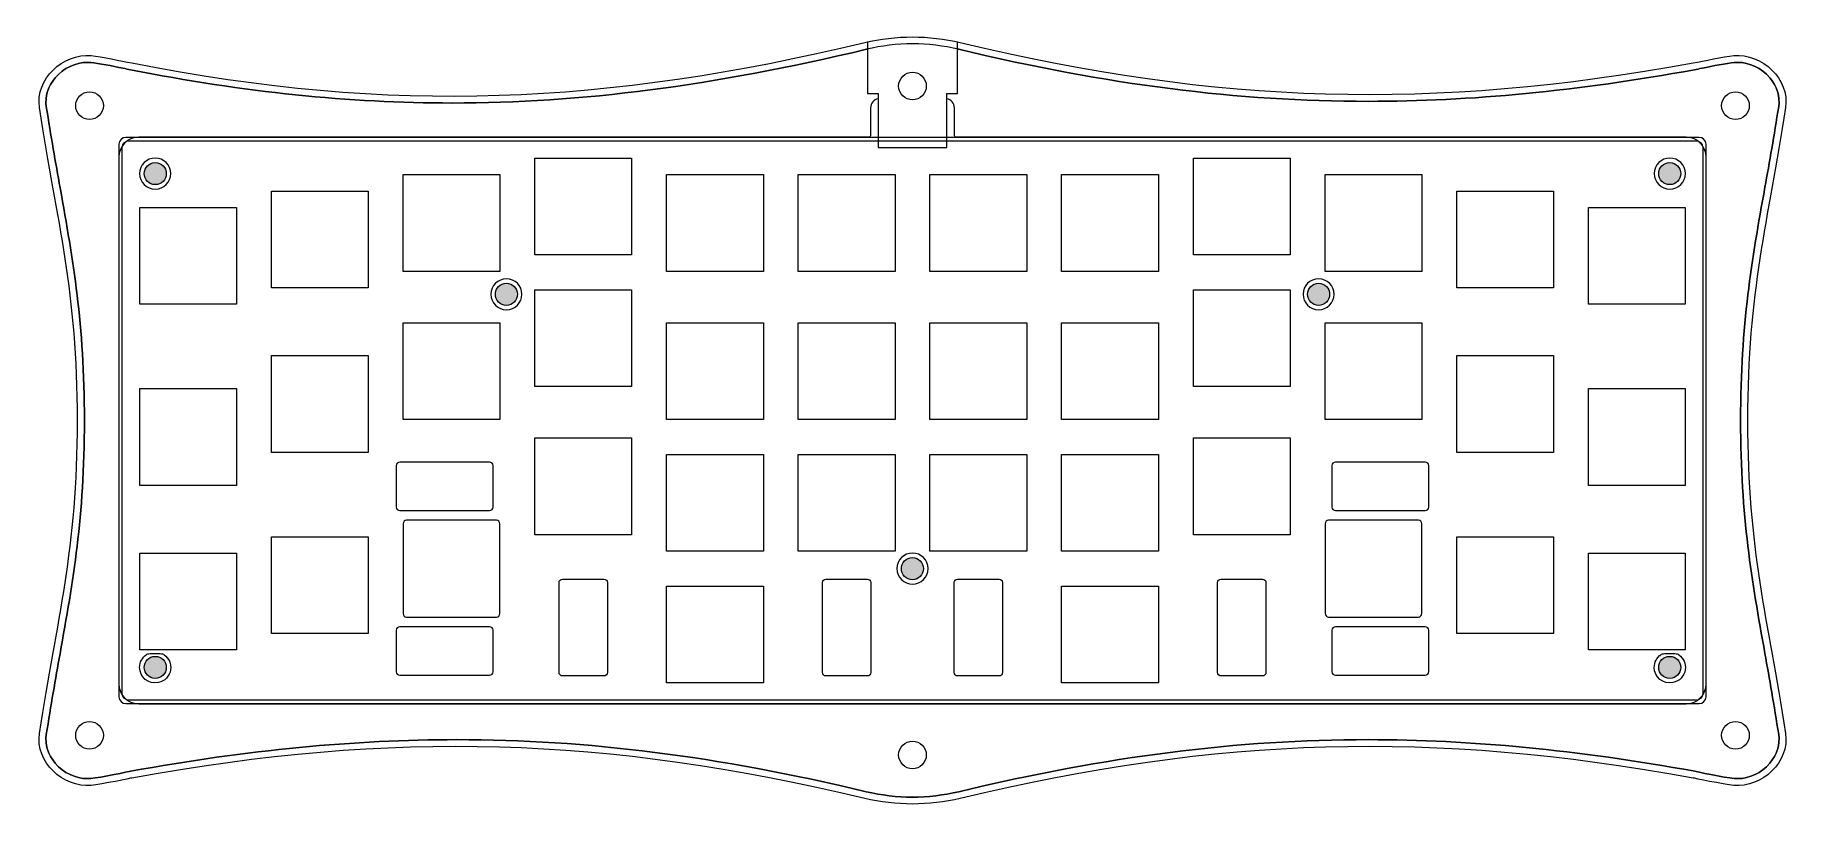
# Model space of a CAD drawing. Header units: millimetres. Extents: x -13 to 241, y -15 to 96.
import ezdxf

# ---------------------------------------------------------------- set-up
doc = ezdxf.new("R2010")
doc.units = ezdxf.units.MM
doc.header["$MEASUREMENT"] = 0
for name, color, linetype, lineweight in [('#1 bottom', 7, 'Continuous', 0), ('#2 spacer', 7, 'Continuous', 0), ('#3 pcb', 7, 'Continuous', 0), ('#4 mid', 7, 'Continuous', 0), ('#5 top', 7, 'Continuous', 0), ('#6', 7, 'Continuous', 0), ('#7 case top', 7, 'Continuous', 0), ('plate 3u', 7, 'Continuous', 0)]:
    doc.layers.add(name, color=color, linetype=linetype, lineweight=lineweight)

# ---------------------------------------------------------------- blocks, each defined once
blk = doc.blocks.new('Block_8')
at = {"layer": 'plate 3u', "color": 250, "lineweight": 18, "true_color": 0x231f20}
for points in [[(73.75, 45.45), (59.75, 45.45), (59.75, 59.45), (73.75, 59.45)], [(16.6, 31.16), (2.6, 31.16), (2.6, 45.16), (16.6, 45.16)]]:
    blk.add_lwpolyline(points, close=True, dxfattribs=at)
blk = doc.blocks.new('Block_9')
at = {"layer": 'plate 3u', "color": 250, "lineweight": 18, "true_color": 0x231f20}
for points in [[(169, 64.5), (155, 64.5), (155, 78.5), (169, 78.5)], [(212.15, 71.35), (226.15, 71.35), (226.15, 57.35), (212.15, 57.35)]]:
    blk.add_lwpolyline(points, close=True, dxfattribs=at)
blk = doc.blocks.new('Block_10')
at = {"layer": 'plate 3u', "color": 250, "lineweight": 18, "true_color": 0x231f20}
for points in [[(169, 24.01), (155, 24.01), (155, 38.02), (169, 38.02)], [(212.15, 21.35), (226.15, 21.35), (226.15, 7.35), (212.15, 7.35)]]:
    blk.add_lwpolyline(points, close=True, dxfattribs=at)
blk = doc.blocks.new('Block_11')
at = {"layer": 'plate 3u', "color": 250, "lineweight": 18, "true_color": 0x231f20}
for points in [[(53.2, 27.52), (53.2, 27.52), (40.2, 27.52), (40.2, 27.52), (39.93, 27.52), (39.7, 27.74), (39.7, 28.01), (39.7, 28.01), (39.7, 34.02), (39.7, 34.02), (39.7, 34.29), (39.93, 34.52), (40.2, 34.52), (40.2, 34.52), (53.2, 34.52), (53.2, 34.52), (53.48, 34.52), (53.7, 34.29), (53.7, 34.02), (53.7, 34.02), (53.7, 28.01), (53.7, 28.01), (53.7, 27.74), (53.48, 27.52), (53.2, 27.52)], [(54.2, 12.11), (54.2, 12.11), (41.2, 12.11), (41.2, 12.11), (40.93, 12.11), (40.7, 12.33), (40.7, 12.61), (40.7, 12.61), (40.7, 25.61), (40.7, 25.61), (40.7, 25.88), (40.93, 26.11), (41.2, 26.11), (41.2, 26.11), (54.2, 26.11), (54.2, 26.11), (54.48, 26.11), (54.7, 25.88), (54.7, 25.61), (54.7, 25.61), (54.7, 12.61), (54.7, 12.61), (54.7, 12.33), (54.48, 12.11), (54.2, 12.11)], [(53.2, 3.7), (53.2, 3.7), (40.2, 3.7), (40.2, 3.7), (39.93, 3.7), (39.7, 3.93), (39.7, 4.2), (39.7, 4.2), (39.7, 10.2), (39.7, 10.2), (39.7, 10.48), (39.93, 10.7), (40.2, 10.7), (40.2, 10.7), (53.2, 10.7), (53.2, 10.7), (53.48, 10.7), (53.7, 10.48), (53.7, 10.2), (53.7, 10.2), (53.7, 4.2), (53.7, 4.2), (53.7, 3.93), (53.48, 3.7), (53.2, 3.7)]]:
    blk.add_open_spline(points, degree=3, knots=[0, 0, 0, 0, 1, 1, 1, 2, 2, 2, 3, 3, 3, 4, 4, 4, 5, 5, 5, 6, 6, 6, 7, 7, 7, 8, 8, 8, 8], dxfattribs=at)
blk = doc.blocks.new('Block_12')
at = {"layer": 'plate 3u', "color": 250, "lineweight": 18, "true_color": 0x231f20}
for points in [[(175.55, 34.52), (175.55, 34.52), (188.55, 34.52), (188.55, 34.52), (188.82, 34.52), (189.05, 34.29), (189.05, 34.02), (189.05, 34.02), (189.05, 28.02), (189.05, 28.02), (189.05, 27.74), (188.82, 27.52), (188.55, 27.52), (188.55, 27.52), (175.55, 27.52), (175.55, 27.52), (175.27, 27.52), (175.05, 27.74), (175.05, 28.02), (175.05, 28.02), (175.05, 34.02), (175.05, 34.02), (175.05, 34.29), (175.27, 34.52), (175.55, 34.52)], [(174.55, 26.11), (174.55, 26.11), (187.55, 26.11), (187.55, 26.11), (187.83, 26.11), (188.05, 25.89), (188.05, 25.61), (188.05, 25.61), (188.05, 12.61), (188.05, 12.61), (188.05, 12.34), (187.83, 12.11), (187.55, 12.11), (187.55, 12.11), (174.55, 12.11), (174.55, 12.11), (174.27, 12.11), (174.05, 12.34), (174.05, 12.61), (174.05, 12.61), (174.05, 25.61), (174.05, 25.61), (174.05, 25.89), (174.27, 26.11), (174.55, 26.11)], [(175.55, 10.7), (175.55, 10.7), (188.55, 10.7), (188.55, 10.7), (188.82, 10.7), (189.05, 10.48), (189.05, 10.21), (189.05, 10.21), (189.05, 4.21), (189.05, 4.21), (189.05, 3.93), (188.82, 3.7), (188.55, 3.7), (188.55, 3.7), (175.55, 3.7), (175.55, 3.7), (175.27, 3.7), (175.05, 3.93), (175.05, 4.21), (175.05, 4.21), (175.05, 10.21), (175.05, 10.21), (175.05, 10.48), (175.27, 10.7), (175.55, 10.7)]]:
    blk.add_open_spline(points, degree=3, knots=[0, 0, 0, 0, 1, 1, 1, 2, 2, 2, 3, 3, 3, 4, 4, 4, 5, 5, 5, 6, 6, 6, 7, 7, 7, 8, 8, 8, 8], dxfattribs=at)

msp = doc.modelspace()

# ---------------------------------------------------------------- hatches: boundary and pattern name
at = {"layer": '#1 bottom', "true_color": 0xc2c2c2, "transparency": 33554687}
h = msp.add_hatch(color=9, dxfattribs=at)
h.dxf.hatch_style = 2
edge = h.paths.add_edge_path()
edge.add_arc((4.84, 76.26), 1.6, 0, 360)
h = msp.add_hatch(color=9, dxfattribs=at)
h.dxf.hatch_style = 2
edge = h.paths.add_edge_path()
edge.add_arc((223.91, 76.26), 1.6, 0, 360)
h = msp.add_hatch(color=9, dxfattribs=at)
h.dxf.hatch_style = 2
edge = h.paths.add_edge_path()
edge.add_arc((55.64, 58.8), 1.6, 0, 360)
h = msp.add_hatch(color=9, dxfattribs=at)
h.dxf.hatch_style = 2
edge = h.paths.add_edge_path()
edge.add_arc((173.11, 58.8), 1.6, 0, 360)
h = msp.add_hatch(color=9, dxfattribs=at)
h.dxf.hatch_style = 2
edge = h.paths.add_edge_path()
edge.add_arc((114.37, 19.11), 1.6, 0, 360)
h = msp.add_hatch(color=9, dxfattribs=at)
h.dxf.hatch_style = 2
edge = h.paths.add_edge_path()
edge.add_arc((4.84, 4.82), 1.6, 0, 360)
h = msp.add_hatch(color=9, dxfattribs=at)
h.dxf.hatch_style = 2
edge = h.paths.add_edge_path()
edge.add_arc((223.91, 4.82), 1.6, 0, 360)

# ---------------------------------------------------------------- linework, layer by layer
at = {"layer": '#1 bottom', "color": 250, "lineweight": 18, "true_color": 0x231f20}
for centre, radius in [((-4.66, 86.08), 2), ((233.41, 86.08), 2), ((4.84, 76.26), 1.6), ((223.91, 76.26), 1.6), ((55.64, 58.8), 1.6), ((173.11, 58.8), 1.6), ((114.37, 19.11), 1.6), ((4.84, 4.82), 1.6), ((223.91, 4.82), 1.6), ((-4.66, -5), 2), ((233.41, -5), 2), ((114.37, -7.84), 2)]:
    msp.add_circle(centre, radius, dxfattribs=at)
msp.add_open_spline([(239.66, -4.9), (239, -0.63), (238.32, 3.17), (237.67, 6.84), (235.78, 17.4), (234.15, 26.52), (234.15, 40.54), (234.15, 54.56), (235.78, 63.7), (237.67, 74.28), (238.33, 77.95), (239.01, 81.73), (239.66, 85.98), (239.88, 87.41), (239.42, 88.89), (238.36, 90.13), (237.17, 91.52), (235.43, 92.35), (233.71, 92.35), (233.55, 92.35), (233.4, 92.34), (233.24, 92.33), (232.12, 92.23), (230.07, 91.81), (228.57, 91.5), (228.16, 91.42), (227.8, 91.34), (227.48, 91.28), (210.52, 88.2), (195.09, 86.71), (180.31, 86.71), (161.39, 86.71), (142.57, 89.1), (121.06, 94.24), (121, 94.25), (120.94, 94.26), (120.87, 94.28), (120.87, 94.28), (120.87, 87.85), (120.87, 87.85), (120.87, 87.85), (119.34, 87.85), (119.34, 87.85), (119.34, 87.85), (119.34, 80.05), (119.34, 80.05), (119.34, 80.05), (109.4, 80.05), (109.4, 80.05), (109.4, 80.05), (109.4, 87.85), (109.4, 87.85), (109.4, 87.85), (107.87, 87.85), (107.87, 87.85), (107.87, 87.85), (107.87, 94.28), (107.87, 94.28), (107.82, 94.26), (107.76, 94.25), (107.7, 94.24), (85.52, 88.94), (66.48, 86.47), (47.77, 86.47), (32.92, 86.47), (17.7, 88.04), (1.26, 91.28), (0.95, 91.34), (0.59, 91.42), (0.18, 91.5), (-1.32, 91.81), (-3.37, 92.23), (-4.49, 92.33), (-4.65, 92.34), (-4.8, 92.35), (-4.96, 92.35), (-6.68, 92.35), (-8.42, 91.52), (-9.61, 90.12), (-10.67, 88.89), (-11.13, 87.41), (-10.91, 85.98), (-10.25, 81.68), (-9.57, 77.87), (-8.91, 74.19), (-7.03, 63.66), (-5.4, 54.56), (-5.4, 40.54), (-5.4, 26.52), (-7.03, 17.38), (-8.93, 6.79), (-9.58, 3.13), (-10.26, -0.66), (-10.91, -4.9), (-11.13, -6.33), (-10.67, -7.81), (-9.61, -9.04), (-8.42, -10.44), (-6.68, -11.27), (-4.96, -11.27), (-4.8, -11.27), (-4.65, -11.26), (-4.49, -11.25), (-3.08, -11.12), (1.2, -10.21), (1.27, -10.2), (18.23, -7.12), (33.66, -5.63), (48.44, -5.63), (67.36, -5.63), (86.19, -8.02), (107.69, -13.16), (109.88, -13.68), (112.13, -13.94), (114.37, -13.94), (116.62, -13.94), (118.87, -13.68), (121.06, -13.16), (142.56, -8.02), (161.39, -5.63), (180.31, -5.63), (195.09, -5.63), (210.52, -7.12), (227.51, -10.2), (227.55, -10.21), (231.83, -11.12), (233.24, -11.25), (233.4, -11.26), (233.55, -11.27), (233.71, -11.27), (235.43, -11.27), (237.17, -10.44), (238.36, -9.04), (239.42, -7.81), (239.88, -6.33), (239.66, -4.9)], degree=3, knots=[0, 0, 0, 0, 1, 1, 1, 2, 2, 2, 3, 3, 3, 4, 4, 4, 5, 5, 5, 6, 6, 6, 7, 7, 7, 8, 8, 8, 9, 9, 9, 10, 10, 10, 11, 11, 11, 12, 12, 12, 13, 13, 13, 14, 14, 14, 15, 15, 15, 16, 16, 16, 17, 17, 17, 18, 18, 18, 19, 19, 19, 20, 20, 20, 21, 21, 21, 22, 22, 22, 23, 23, 23, 24, 24, 24, 25, 25, 25, 26, 26, 26, 27, 27, 27, 28, 28, 28, 29, 29, 29, 30, 30, 30, 31, 31, 31, 32, 32, 32, 33, 33, 33, 34, 34, 34, 35, 35, 35, 36, 36, 36, 37, 37, 37, 38, 38, 38, 39, 39, 39, 40, 40, 40, 41, 41, 41, 42, 42, 42, 43, 43, 43, 44, 44, 44, 45, 45, 45, 45], dxfattribs=at)
at = {"layer": '#2 spacer', "color": 250, "lineweight": 18, "true_color": 0x231f20}
for centre in [(-4.66, 86.08), (233.41, 86.08), (-4.66, -5), (233.41, -5), (114.37, -7.84)]:
    msp.add_circle(centre, 2, dxfattribs=at)
msp.add_open_spline([(235.15, 40.54), (235.15, 59.28), (238.09, 69.25), (240.65, 85.82), (241.28, 89.91), (237.27, 93.69), (233.15, 93.32), (231.67, 93.19), (228.76, 92.55), (227.3, 92.26), (189.34, 85.38), (158.81, 86.25), (121.29, 95.21), (121.15, 95.24), (121.01, 95.27), (120.87, 95.3), (120.87, 95.3), (120.87, 87.85), (120.87, 87.85), (120.87, 87.85), (119.34, 87.85), (119.34, 87.85), (119.34, 87.85), (119.34, 87.06), (119.34, 87.06), (119.96, 86.96), (120.43, 86.43), (120.43, 85.79), (120.43, 85.79), (120.43, 81.82), (120.43, 81.82), (120.43, 81.65), (120.56, 81.52), (120.72, 81.52), (120.72, 81.52), (226.29, 81.52), (226.29, 81.52), (227.88, 81.52), (229.17, 80.23), (229.17, 78.64), (229.17, 78.64), (229.17, 2.44), (229.17, 2.44), (229.17, 0.85), (227.88, -0.44), (226.29, -0.44), (226.29, -0.44), (2.46, -0.44), (2.46, -0.44), (0.87, -0.44), (-0.43, 0.85), (-0.43, 2.44), (-0.43, 2.44), (-0.43, 78.64), (-0.43, 78.64), (-0.43, 80.23), (0.87, 81.52), (2.46, 81.52), (2.46, 81.52), (108.02, 81.52), (108.02, 81.52), (108.19, 81.52), (108.32, 81.65), (108.32, 81.82), (108.32, 81.82), (108.32, 85.79), (108.32, 85.79), (108.32, 86.43), (108.79, 86.96), (109.4, 87.06), (109.4, 87.06), (109.4, 87.85), (109.4, 87.85), (109.4, 87.85), (107.87, 87.85), (107.87, 87.85), (107.87, 87.85), (107.87, 95.3), (107.87, 95.3), (107.74, 95.27), (107.6, 95.24), (107.46, 95.21), (69.95, 86.25), (39.3, 84.81), (1.45, 92.26), (-0.01, 92.55), (-2.92, 93.19), (-4.4, 93.32), (-8.52, 93.69), (-12.53, 89.91), (-11.9, 85.82), (-9.3, 69.05), (-6.4, 59.28), (-6.4, 40.54), (-6.4, 21.8), (-9.34, 11.81), (-11.9, -4.74), (-12.53, -8.83), (-8.52, -12.61), (-4.4, -12.24), (-2.92, -12.11), (1.45, -11.18), (1.45, -11.18), (39.41, -4.3), (69.94, -5.17), (107.46, -14.13), (112.01, -15.21), (116.74, -15.21), (121.29, -14.13), (158.81, -5.17), (189.34, -4.3), (227.3, -11.18), (227.3, -11.18), (231.67, -12.11), (233.15, -12.24), (237.27, -12.61), (241.28, -8.83), (240.65, -4.74), (238.07, 11.93), (235.15, 21.8), (235.15, 40.54)], degree=3, knots=[0, 0, 0, 0, 1, 1, 1, 2, 2, 2, 3, 3, 3, 4, 4, 4, 5, 5, 5, 6, 6, 6, 7, 7, 7, 8, 8, 8, 9, 9, 9, 10, 10, 10, 11, 11, 11, 12, 12, 12, 13, 13, 13, 14, 14, 14, 15, 15, 15, 16, 16, 16, 17, 17, 17, 18, 18, 18, 19, 19, 19, 20, 20, 20, 21, 21, 21, 22, 22, 22, 23, 23, 23, 24, 24, 24, 25, 25, 25, 26, 26, 26, 27, 27, 27, 28, 28, 28, 29, 29, 29, 30, 30, 30, 31, 31, 31, 32, 32, 32, 33, 33, 33, 34, 34, 34, 35, 35, 35, 36, 36, 36, 37, 37, 37, 38, 38, 38, 39, 39, 39, 40, 40, 40, 40], dxfattribs=at)
at = {"layer": '#3 pcb', "color": 250, "lineweight": 18, "true_color": 0x231f20}
for centre in [(-4.66, 86.08), (233.41, 86.08), (-4.66, -5), (233.41, -5), (114.37, -7.84)]:
    msp.add_circle(centre, 2, dxfattribs=at)
msp.add_open_spline([(235.15, 40.54), (235.15, 59.28), (238.09, 69.25), (240.65, 85.82), (241.28, 89.91), (237.27, 93.69), (233.15, 93.32), (231.67, 93.19), (228.76, 92.55), (227.3, 92.26), (189.34, 85.38), (158.81, 86.25), (121.29, 95.21), (121.15, 95.24), (121.01, 95.27), (120.87, 95.3), (120.87, 95.3), (120.87, 87.85), (120.87, 87.85), (120.87, 87.85), (119.34, 87.85), (119.34, 87.85), (119.34, 87.85), (119.34, 87.06), (119.34, 87.06), (119.96, 86.96), (120.43, 86.43), (120.43, 85.79), (120.43, 85.79), (120.43, 81.82), (120.43, 81.82), (120.43, 81.65), (120.56, 81.52), (120.72, 81.52), (120.72, 81.52), (226.29, 81.52), (226.29, 81.52), (227.88, 81.52), (229.17, 80.23), (229.17, 78.64), (229.17, 78.64), (229.17, 2.44), (229.17, 2.44), (229.17, 0.85), (227.88, -0.44), (226.29, -0.44), (226.29, -0.44), (2.46, -0.44), (2.46, -0.44), (0.87, -0.44), (-0.43, 0.85), (-0.43, 2.44), (-0.43, 2.44), (-0.43, 78.64), (-0.43, 78.64), (-0.43, 80.23), (0.87, 81.52), (2.46, 81.52), (2.46, 81.52), (108.02, 81.52), (108.02, 81.52), (108.19, 81.52), (108.32, 81.65), (108.32, 81.82), (108.32, 81.82), (108.32, 85.79), (108.32, 85.79), (108.32, 86.43), (108.79, 86.96), (109.4, 87.06), (109.4, 87.06), (109.4, 87.85), (109.4, 87.85), (109.4, 87.85), (107.87, 87.85), (107.87, 87.85), (107.87, 87.85), (107.87, 95.3), (107.87, 95.3), (107.74, 95.27), (107.6, 95.24), (107.46, 95.21), (69.95, 86.25), (39.3, 84.81), (1.45, 92.26), (-0.01, 92.55), (-2.92, 93.19), (-4.4, 93.32), (-8.52, 93.69), (-12.53, 89.91), (-11.9, 85.82), (-9.3, 69.05), (-6.4, 59.28), (-6.4, 40.54), (-6.4, 21.8), (-9.34, 11.81), (-11.9, -4.74), (-12.53, -8.83), (-8.52, -12.61), (-4.4, -12.24), (-2.92, -12.11), (1.45, -11.18), (1.45, -11.18), (39.41, -4.3), (69.94, -5.17), (107.46, -14.13), (112.01, -15.21), (116.74, -15.21), (121.29, -14.13), (158.81, -5.17), (189.34, -4.3), (227.3, -11.18), (227.3, -11.18), (231.67, -12.11), (233.15, -12.24), (237.27, -12.61), (241.28, -8.83), (240.65, -4.74), (238.07, 11.93), (235.15, 21.8), (235.15, 40.54)], degree=3, knots=[0, 0, 0, 0, 1, 1, 1, 2, 2, 2, 3, 3, 3, 4, 4, 4, 5, 5, 5, 6, 6, 6, 7, 7, 7, 8, 8, 8, 9, 9, 9, 10, 10, 10, 11, 11, 11, 12, 12, 12, 13, 13, 13, 14, 14, 14, 15, 15, 15, 16, 16, 16, 17, 17, 17, 18, 18, 18, 19, 19, 19, 20, 20, 20, 21, 21, 21, 22, 22, 22, 23, 23, 23, 24, 24, 24, 25, 25, 25, 26, 26, 26, 27, 27, 27, 28, 28, 28, 29, 29, 29, 30, 30, 30, 31, 31, 31, 32, 32, 32, 33, 33, 33, 34, 34, 34, 35, 35, 35, 36, 36, 36, 37, 37, 37, 38, 38, 38, 39, 39, 39, 40, 40, 40, 40], dxfattribs=at)
at = {"layer": '#4 mid', "color": 250, "lineweight": 18, "true_color": 0x231f20}
for centre in [(114.37, 88.92), (-4.66, 86.08), (233.41, 86.08), (-4.66, -5), (233.41, -5), (114.37, -7.84)]:
    msp.add_circle(centre, 2, dxfattribs=at)
for points, knots in [([(227.3, -11.18), (227.3, -11.18), (231.67, -12.11), (233.15, -12.24), (237.27, -12.61), (241.28, -8.83), (240.65, -4.74), (238.07, 11.93), (235.15, 21.8), (235.15, 40.54), (235.15, 59.28), (238.09, 69.25), (240.65, 85.82), (241.28, 89.91), (237.27, 93.69), (233.15, 93.32), (231.67, 93.19), (228.76, 92.55), (227.3, 92.26), (189.34, 85.38), (158.81, 86.25), (121.29, 95.21), (116.75, 96.3), (112.01, 96.3), (107.46, 95.21), (69.95, 86.25), (39.3, 84.81), (1.45, 92.26), (-0.01, 92.55), (-2.92, 93.19), (-4.4, 93.32), (-8.52, 93.69), (-12.53, 89.91), (-11.9, 85.82), (-9.3, 69.05), (-6.4, 59.28), (-6.4, 40.54), (-6.4, 21.8), (-9.34, 11.81), (-11.9, -4.74), (-12.53, -8.83), (-8.52, -12.61), (-4.4, -12.24), (-2.92, -12.11), (1.45, -11.18), (1.45, -11.18), (39.41, -4.3), (69.94, -5.17), (107.46, -14.13), (112.01, -15.21), (116.74, -15.21), (121.29, -14.13), (158.81, -5.17), (189.34, -4.3), (227.3, -11.18), (227.3, -11.18), (227.3, -11.18), (227.3, -11.18)], [0, 0, 0, 0, 1, 1, 1, 2, 2, 2, 3, 3, 3, 4, 4, 4, 5, 5, 5, 6, 6, 6, 7, 7, 7, 8, 8, 8, 9, 9, 9, 10, 10, 10, 11, 11, 11, 12, 12, 12, 13, 13, 13, 14, 14, 14, 15, 15, 15, 16, 16, 16, 17, 17, 17, 18, 18, 18, 19, 19, 19, 19]), ([(228.15, -0.42), (228.15, -0.42), (0.6, -0.42), (0.6, -0.42), (0.05, -0.42), (-0.4, 0.03), (-0.4, 0.58), (-0.4, 0.58), (-0.4, 80.5), (-0.4, 80.5), (-0.4, 81.05), (0.05, 81.5), (0.6, 81.5), (0.6, 81.5), (228.15, 81.5), (228.15, 81.5), (228.7, 81.5), (229.15, 81.05), (229.15, 80.5), (229.15, 80.5), (229.15, 0.58), (229.15, 0.58), (229.15, 0.03), (228.7, -0.42), (228.15, -0.42)], [0, 0, 0, 0, 1, 1, 1, 2, 2, 2, 3, 3, 3, 4, 4, 4, 5, 5, 5, 6, 6, 6, 7, 7, 7, 8, 8, 8, 8])]:
    msp.add_open_spline(points, degree=3, knots=knots, dxfattribs=at)
at = {"layer": '#5 top', "color": 250, "lineweight": 18, "true_color": 0x231f20}
for centre in [(114.37, 88.92), (-4.66, 86.08), (233.41, 86.08), (-4.66, -5), (233.41, -5), (114.37, -7.84)]:
    msp.add_circle(centre, 2, dxfattribs=at)
for points, knots in [([(227.3, -11.18), (227.3, -11.18), (231.67, -12.11), (233.15, -12.24), (237.27, -12.61), (241.28, -8.83), (240.65, -4.74), (238.07, 11.93), (235.15, 21.8), (235.15, 40.54), (235.15, 59.28), (238.09, 69.25), (240.65, 85.82), (241.28, 89.91), (237.27, 93.69), (233.15, 93.32), (231.67, 93.19), (228.76, 92.55), (227.3, 92.26), (189.34, 85.38), (158.81, 86.25), (121.29, 95.21), (116.75, 96.3), (112.01, 96.3), (107.46, 95.21), (69.95, 86.25), (39.3, 84.81), (1.45, 92.26), (-0.01, 92.55), (-2.92, 93.19), (-4.4, 93.32), (-8.52, 93.69), (-12.53, 89.91), (-11.9, 85.82), (-9.3, 69.05), (-6.4, 59.28), (-6.4, 40.54), (-6.4, 21.8), (-9.34, 11.81), (-11.9, -4.74), (-12.53, -8.83), (-8.52, -12.61), (-4.4, -12.24), (-2.92, -12.11), (1.45, -11.18), (1.45, -11.18), (39.41, -4.3), (69.94, -5.17), (107.46, -14.13), (112.01, -15.21), (116.74, -15.21), (121.29, -14.13), (158.81, -5.17), (189.34, -4.3), (227.3, -11.18), (227.3, -11.18), (227.3, -11.18), (227.3, -11.18)], [0, 0, 0, 0, 1, 1, 1, 2, 2, 2, 3, 3, 3, 4, 4, 4, 5, 5, 5, 6, 6, 6, 7, 7, 7, 8, 8, 8, 9, 9, 9, 10, 10, 10, 11, 11, 11, 12, 12, 12, 13, 13, 13, 14, 14, 14, 15, 15, 15, 16, 16, 16, 17, 17, 17, 18, 18, 18, 19, 19, 19, 19]), ([(228.15, -0.42), (228.15, -0.42), (0.6, -0.42), (0.6, -0.42), (0.05, -0.42), (-0.4, 0.03), (-0.4, 0.58), (-0.4, 0.58), (-0.4, 80.5), (-0.4, 80.5), (-0.4, 81.05), (0.05, 81.5), (0.6, 81.5), (0.6, 81.5), (228.15, 81.5), (228.15, 81.5), (228.7, 81.5), (229.15, 81.05), (229.15, 80.5), (229.15, 80.5), (229.15, 0.58), (229.15, 0.58), (229.15, 0.03), (228.7, -0.42), (228.15, -0.42)], [0, 0, 0, 0, 1, 1, 1, 2, 2, 2, 3, 3, 3, 4, 4, 4, 5, 5, 5, 6, 6, 6, 7, 7, 7, 8, 8, 8, 8])]:
    msp.add_open_spline(points, degree=3, knots=knots, dxfattribs=at)
at = {"layer": '#6', "color": 250, "lineweight": 18, "true_color": 0x231f20}
for centre in [(114.37, 88.92), (-4.66, 86.08), (233.41, 86.08), (-4.66, -5), (233.41, -5), (114.37, -7.84)]:
    msp.add_circle(centre, 2, dxfattribs=at)
for points, knots in [([(227.3, -11.18), (227.3, -11.18), (231.67, -12.11), (233.15, -12.24), (237.27, -12.61), (241.28, -8.83), (240.65, -4.74), (238.07, 11.93), (235.15, 21.8), (235.15, 40.54), (235.15, 59.28), (238.09, 69.25), (240.65, 85.82), (241.28, 89.91), (237.27, 93.69), (233.15, 93.32), (231.67, 93.19), (228.76, 92.55), (227.3, 92.26), (189.34, 85.38), (158.81, 86.25), (121.29, 95.21), (116.75, 96.3), (112.01, 96.3), (107.46, 95.21), (69.95, 86.25), (39.3, 84.81), (1.45, 92.26), (-0.01, 92.55), (-2.92, 93.19), (-4.4, 93.32), (-8.52, 93.69), (-12.53, 89.91), (-11.9, 85.82), (-9.3, 69.05), (-6.4, 59.28), (-6.4, 40.54), (-6.4, 21.8), (-9.34, 11.81), (-11.9, -4.74), (-12.53, -8.83), (-8.52, -12.61), (-4.4, -12.24), (-2.92, -12.11), (1.45, -11.18), (1.45, -11.18), (39.41, -4.3), (69.94, -5.17), (107.46, -14.13), (112.01, -15.21), (116.74, -15.21), (121.29, -14.13), (158.81, -5.17), (189.34, -4.3), (227.3, -11.18), (227.3, -11.18), (227.3, -11.18), (227.3, -11.18)], [0, 0, 0, 0, 1, 1, 1, 2, 2, 2, 3, 3, 3, 4, 4, 4, 5, 5, 5, 6, 6, 6, 7, 7, 7, 8, 8, 8, 9, 9, 9, 10, 10, 10, 11, 11, 11, 12, 12, 12, 13, 13, 13, 14, 14, 14, 15, 15, 15, 16, 16, 16, 17, 17, 17, 18, 18, 18, 19, 19, 19, 19]), ([(228.15, -0.42), (228.15, -0.42), (0.6, -0.42), (0.6, -0.42), (0.05, -0.42), (-0.4, 0.03), (-0.4, 0.58), (-0.4, 0.58), (-0.4, 80.5), (-0.4, 80.5), (-0.4, 81.05), (0.05, 81.5), (0.6, 81.5), (0.6, 81.5), (228.15, 81.5), (228.15, 81.5), (228.7, 81.5), (229.15, 81.05), (229.15, 80.5), (229.15, 80.5), (229.15, 0.58), (229.15, 0.58), (229.15, 0.03), (228.7, -0.42), (228.15, -0.42)], [0, 0, 0, 0, 1, 1, 1, 2, 2, 2, 3, 3, 3, 4, 4, 4, 5, 5, 5, 6, 6, 6, 7, 7, 7, 8, 8, 8, 8])]:
    msp.add_open_spline(points, degree=3, knots=knots, dxfattribs=at)
at = {"layer": '#7 case top', "color": 250, "lineweight": 18, "true_color": 0x231f20}
for centre in [(114.37, 88.92), (-4.66, 86.08), (233.41, 86.08), (-4.66, -5), (233.41, -5), (114.37, -7.84)]:
    msp.add_circle(centre, 2, dxfattribs=at)
for points, knots in [([(114.37, -13.94), (112.13, -13.94), (109.88, -13.68), (107.69, -13.16), (86.19, -8.02), (67.36, -5.63), (48.44, -5.63), (33.66, -5.63), (18.23, -7.12), (1.27, -10.2), (1.2, -10.21), (-3.08, -11.12), (-4.49, -11.25), (-4.65, -11.26), (-4.8, -11.27), (-4.96, -11.27), (-6.68, -11.27), (-8.42, -10.44), (-9.61, -9.04), (-10.67, -7.81), (-11.13, -6.33), (-10.91, -4.9), (-10.26, -0.66), (-9.58, 3.13), (-8.93, 6.79), (-7.03, 17.38), (-5.4, 26.52), (-5.4, 40.54), (-5.4, 54.56), (-7.03, 63.66), (-8.91, 74.19), (-9.57, 77.87), (-10.25, 81.68), (-10.91, 85.98), (-11.13, 87.41), (-10.67, 88.89), (-9.61, 90.12), (-8.42, 91.52), (-6.68, 92.35), (-4.96, 92.35), (-4.8, 92.35), (-4.65, 92.34), (-4.49, 92.33), (-3.37, 92.23), (-1.32, 91.81), (0.18, 91.5), (0.59, 91.42), (0.95, 91.34), (1.26, 91.28), (17.7, 88.04), (32.92, 86.47), (47.77, 86.47), (66.48, 86.47), (85.52, 88.94), (107.7, 94.24), (109.88, 94.76), (112.13, 95.02), (114.38, 95.02), (116.63, 95.02), (118.87, 94.76), (121.06, 94.24), (142.57, 89.1), (161.39, 86.71), (180.31, 86.71), (195.09, 86.71), (210.52, 88.2), (227.48, 91.28), (227.8, 91.34), (228.16, 91.42), (228.57, 91.5), (230.07, 91.81), (232.12, 92.23), (233.24, 92.33), (233.4, 92.34), (233.55, 92.35), (233.71, 92.35), (235.43, 92.35), (237.17, 91.52), (238.36, 90.13), (239.42, 88.89), (239.88, 87.41), (239.66, 85.98), (239.01, 81.73), (238.33, 77.95), (237.67, 74.28), (235.78, 63.7), (234.15, 54.56), (234.15, 40.54), (234.15, 26.52), (235.78, 17.4), (237.67, 6.84), (238.32, 3.17), (239, -0.63), (239.66, -4.9), (239.88, -6.33), (239.42, -7.81), (238.36, -9.04), (237.17, -10.44), (235.43, -11.27), (233.71, -11.27), (233.55, -11.27), (233.4, -11.26), (233.24, -11.25), (231.83, -11.12), (227.55, -10.21), (227.51, -10.2), (210.52, -7.12), (195.09, -5.63), (180.31, -5.63), (161.39, -5.63), (142.56, -8.02), (121.06, -13.16), (118.87, -13.68), (116.62, -13.94), (114.37, -13.94)], [0, 0, 0, 0, 1, 1, 1, 2, 2, 2, 3, 3, 3, 4, 4, 4, 5, 5, 5, 6, 6, 6, 7, 7, 7, 8, 8, 8, 9, 9, 9, 10, 10, 10, 11, 11, 11, 12, 12, 12, 13, 13, 13, 14, 14, 14, 15, 15, 15, 16, 16, 16, 17, 17, 17, 18, 18, 18, 19, 19, 19, 20, 20, 20, 21, 21, 21, 22, 22, 22, 23, 23, 23, 24, 24, 24, 25, 25, 25, 26, 26, 26, 27, 27, 27, 28, 28, 28, 29, 29, 29, 30, 30, 30, 31, 31, 31, 32, 32, 32, 33, 33, 33, 34, 34, 34, 35, 35, 35, 36, 36, 36, 37, 37, 37, 38, 38, 38, 38]), ([(228.15, -0.42), (228.15, -0.42), (0.6, -0.42), (0.6, -0.42), (0.05, -0.42), (-0.4, 0.03), (-0.4, 0.58), (-0.4, 0.58), (-0.4, 80.5), (-0.4, 80.5), (-0.4, 81.05), (0.05, 81.5), (0.6, 81.5), (0.6, 81.5), (228.15, 81.5), (228.15, 81.5), (228.7, 81.5), (229.15, 81.05), (229.15, 80.5), (229.15, 80.5), (229.15, 0.58), (229.15, 0.58), (229.15, 0.03), (228.7, -0.42), (228.15, -0.42)], [0, 0, 0, 0, 1, 1, 1, 2, 2, 2, 3, 3, 3, 4, 4, 4, 5, 5, 5, 6, 6, 6, 7, 7, 7, 8, 8, 8, 8])]:
    msp.add_open_spline(points, degree=3, knots=knots, dxfattribs=at)
at = {"layer": 'plate 3u', "color": 250, "lineweight": 18, "true_color": 0x231f20}
for points in [[(73.75, 64.5), (59.75, 64.5), (59.75, 78.5), (73.75, 78.5)], [(35.65, 59.74), (21.65, 59.74), (21.65, 73.73), (35.65, 73.73)], [(40.7, 76.12), (54.7, 76.12), (54.7, 62.11), (40.7, 62.11)], [(92.8, 62.11), (78.8, 62.11), (78.8, 76.12), (92.8, 76.12)], [(111.85, 62.11), (97.85, 62.11), (97.85, 76.12), (111.85, 76.12)], [(130.9, 62.11), (116.9, 62.11), (116.9, 76.12), (130.9, 76.12)], [(149.95, 62.11), (135.95, 62.11), (135.95, 76.12), (149.95, 76.12)], [(188.05, 62.11), (174.05, 62.11), (174.05, 76.12), (188.05, 76.12)], [(207.1, 59.74), (193.1, 59.74), (193.1, 73.73), (207.1, 73.73)], [(16.6, 57.35), (2.6, 57.35), (2.6, 71.35), (16.6, 71.35)], [(169, 45.45), (155, 45.45), (155, 59.45), (169, 59.45)], [(54.7, 40.69), (40.7, 40.69), (40.7, 54.68), (54.7, 54.68)], [(92.8, 40.69), (78.8, 40.69), (78.8, 54.68), (92.8, 54.68)], [(111.85, 40.69), (97.85, 40.69), (97.85, 54.68), (111.85, 54.68)], [(130.9, 40.69), (116.9, 40.69), (116.9, 54.68), (130.9, 54.68)], [(149.95, 40.69), (135.95, 40.69), (135.95, 54.68), (149.95, 54.68)], [(188.05, 40.69), (174.05, 40.69), (174.05, 54.68), (188.05, 54.68)], [(35.65, 35.92), (21.65, 35.92), (21.65, 49.92), (35.65, 49.92)], [(207.1, 35.92), (193.1, 35.92), (193.1, 49.92), (207.1, 49.92)], [(212.15, 45.16), (226.15, 45.16), (226.15, 31.16), (212.15, 31.16)], [(73.75, 24.01), (59.75, 24.01), (59.75, 38.02), (73.75, 38.02)], [(92.8, 21.64), (78.8, 21.64), (78.8, 35.63), (92.8, 35.63)], [(111.85, 21.64), (97.85, 21.64), (97.85, 35.63), (111.85, 35.63)], [(130.9, 21.64), (116.9, 21.64), (116.9, 35.63), (130.9, 35.63)], [(149.95, 21.64), (135.95, 21.64), (135.95, 35.63), (149.95, 35.63)], [(35.65, 9.73), (21.65, 9.73), (21.65, 23.73), (35.65, 23.73)], [(207.1, 9.73), (193.1, 9.73), (193.1, 23.73), (207.1, 23.73)], [(16.6, 7.35), (2.6, 7.35), (2.6, 21.35), (16.6, 21.35)], [(92.8, 2.59), (78.8, 2.59), (78.8, 16.58), (92.8, 16.58)], [(149.95, 2.59), (135.95, 2.59), (135.95, 16.58), (149.95, 16.58)]]:
    msp.add_lwpolyline(points, close=True, dxfattribs=at)
for points, knots in [([(227.68, 81.02), (227.68, 81.02), (1.08, 81.02), (1.08, 81.02), (0.52, 81.02), (0.07, 80.57), (0.07, 80.02), (0.07, 80.02), (0.07, 1.06), (0.07, 1.06), (0.07, 0.51), (0.52, 0.06), (1.08, 0.06), (1.08, 0.06), (227.68, 0.06), (227.68, 0.06), (228.23, 0.06), (228.67, 0.51), (228.67, 1.06), (228.67, 1.06), (228.67, 80.02), (228.67, 80.02), (228.67, 80.57), (228.23, 81.02), (227.68, 81.02)], [0, 0, 0, 0, 1, 1, 1, 2, 2, 2, 3, 3, 3, 4, 4, 4, 5, 5, 5, 6, 6, 6, 7, 7, 7, 8, 8, 8, 8]), ([(4.84, 78.51), (6.08, 78.51), (7.09, 77.5), (7.09, 76.26), (7.09, 75.02), (6.08, 74.01), (4.84, 74.01), (3.6, 74.01), (2.59, 75.02), (2.59, 76.26), (2.59, 77.5), (3.6, 78.51), (4.84, 78.51)], [0, 0, 0, 0, 1, 1, 1, 2, 2, 2, 3, 3, 3, 4, 4, 4, 4]), ([(223.91, 74.01), (222.67, 74.01), (221.66, 75.02), (221.66, 76.26), (221.66, 77.5), (222.67, 78.51), (223.91, 78.51), (225.15, 78.51), (226.16, 77.5), (226.16, 76.26), (226.16, 75.02), (225.15, 74.01), (223.91, 74.01)], [0, 0, 0, 0, 1, 1, 1, 2, 2, 2, 3, 3, 3, 4, 4, 4, 4]), ([(55.64, 56.55), (54.4, 56.55), (53.39, 57.56), (53.39, 58.8), (53.39, 60.04), (54.4, 61.04), (55.64, 61.04), (56.88, 61.04), (57.89, 60.04), (57.89, 58.8), (57.89, 57.56), (56.88, 56.55), (55.64, 56.55)], [0, 0, 0, 0, 1, 1, 1, 2, 2, 2, 3, 3, 3, 4, 4, 4, 4]), ([(170.86, 58.8), (170.86, 60.04), (171.87, 61.04), (173.11, 61.04), (174.35, 61.04), (175.36, 60.04), (175.36, 58.8), (175.36, 57.56), (174.35, 56.55), (173.11, 56.55), (171.87, 56.55), (170.86, 57.56), (170.86, 58.8)], [0, 0, 0, 0, 1, 1, 1, 2, 2, 2, 3, 3, 3, 4, 4, 4, 4]), ([(114.37, 16.86), (113.14, 16.86), (112.12, 17.87), (112.12, 19.11), (112.12, 20.35), (113.14, 21.36), (114.37, 21.36), (115.62, 21.36), (116.62, 20.35), (116.62, 19.11), (116.62, 17.87), (115.62, 16.86), (114.37, 16.86)], [0, 0, 0, 0, 1, 1, 1, 2, 2, 2, 3, 3, 3, 4, 4, 4, 4]), ([(70.25, 4.09), (70.25, 4.09), (70.25, 17.09), (70.25, 17.09), (70.25, 17.36), (70.03, 17.59), (69.75, 17.59), (69.75, 17.59), (63.75, 17.59), (63.75, 17.59), (63.48, 17.59), (63.25, 17.36), (63.25, 17.09), (63.25, 17.09), (63.25, 4.09), (63.25, 4.09), (63.25, 3.81), (63.48, 3.58), (63.75, 3.58), (63.75, 3.58), (69.75, 3.58), (69.75, 3.58), (70.03, 3.58), (70.25, 3.81), (70.25, 4.09)], [0, 0, 0, 0, 1, 1, 1, 2, 2, 2, 3, 3, 3, 4, 4, 4, 5, 5, 5, 6, 6, 6, 7, 7, 7, 8, 8, 8, 8]), ([(108.35, 4.09), (108.35, 4.09), (108.35, 17.09), (108.35, 17.09), (108.35, 17.36), (108.13, 17.59), (107.85, 17.59), (107.85, 17.59), (101.85, 17.59), (101.85, 17.59), (101.58, 17.59), (101.35, 17.36), (101.35, 17.09), (101.35, 17.09), (101.35, 4.09), (101.35, 4.09), (101.35, 3.81), (101.58, 3.58), (101.85, 3.58), (101.85, 3.58), (107.85, 3.58), (107.85, 3.58), (108.13, 3.58), (108.35, 3.81), (108.35, 4.09)], [0, 0, 0, 0, 1, 1, 1, 2, 2, 2, 3, 3, 3, 4, 4, 4, 5, 5, 5, 6, 6, 6, 7, 7, 7, 8, 8, 8, 8]), ([(127.4, 4.09), (127.4, 4.09), (127.4, 17.09), (127.4, 17.09), (127.4, 17.36), (127.18, 17.59), (126.9, 17.59), (126.9, 17.59), (120.9, 17.59), (120.9, 17.59), (120.63, 17.59), (120.4, 17.36), (120.4, 17.09), (120.4, 17.09), (120.4, 4.09), (120.4, 4.09), (120.4, 3.81), (120.63, 3.58), (120.9, 3.58), (120.9, 3.58), (126.9, 3.58), (126.9, 3.58), (127.18, 3.58), (127.4, 3.81), (127.4, 4.09)], [0, 0, 0, 0, 1, 1, 1, 2, 2, 2, 3, 3, 3, 4, 4, 4, 5, 5, 5, 6, 6, 6, 7, 7, 7, 8, 8, 8, 8]), ([(165.5, 4.09), (165.5, 4.09), (165.5, 17.09), (165.5, 17.09), (165.5, 17.36), (165.28, 17.59), (165, 17.59), (165, 17.59), (159, 17.59), (159, 17.59), (158.73, 17.59), (158.5, 17.36), (158.5, 17.09), (158.5, 17.09), (158.5, 4.09), (158.5, 4.09), (158.5, 3.81), (158.73, 3.58), (159, 3.58), (159, 3.58), (165, 3.58), (165, 3.58), (165.28, 3.58), (165.5, 3.81), (165.5, 4.09)], [0, 0, 0, 0, 1, 1, 1, 2, 2, 2, 3, 3, 3, 4, 4, 4, 5, 5, 5, 6, 6, 6, 7, 7, 7, 8, 8, 8, 8]), ([(5.58, 6.82), (5.19, 6.82), (4.48, 6.82), (4.09, 6.82), (3.89, 6.82), (3.69, 6.76), (3.52, 6.64), (2.96, 6.23), (2.59, 5.57), (2.59, 4.82), (2.59, 3.43), (3.86, 2.33), (5.3, 2.62), (6.21, 2.8), (6.92, 3.56), (7.06, 4.48), (7.19, 5.36), (6.81, 6.17), (6.16, 6.64), (5.99, 6.76), (5.79, 6.82), (5.58, 6.82)], [0, 0, 0, 0, 1, 1, 1, 2, 2, 2, 3, 3, 3, 4, 4, 4, 5, 5, 5, 6, 6, 6, 7, 7, 7, 7]), ([(224.66, 6.82), (224.26, 6.82), (223.56, 6.82), (223.17, 6.82), (222.96, 6.82), (222.76, 6.76), (222.6, 6.64), (222.03, 6.23), (221.66, 5.57), (221.66, 4.82), (221.66, 3.43), (222.93, 2.33), (224.37, 2.62), (225.28, 2.8), (226, 3.56), (226.14, 4.48), (226.27, 5.36), (225.88, 6.17), (225.24, 6.64), (225.07, 6.76), (224.86, 6.82), (224.66, 6.82)], [0, 0, 0, 0, 1, 1, 1, 2, 2, 2, 3, 3, 3, 4, 4, 4, 5, 5, 5, 6, 6, 6, 7, 7, 7, 7])]:
    msp.add_open_spline(points, degree=3, knots=knots, dxfattribs=at)

# ---------------------------------------------------------------- block references
at = {"layer": 'plate 3u'}
for name in ['Block_9', 'Block_8', 'Block_10', 'Block_11', 'Block_12']:
    msp.add_blockref(name, (0, 0), dxfattribs=at)

doc.saveas('drawing.dxf')
